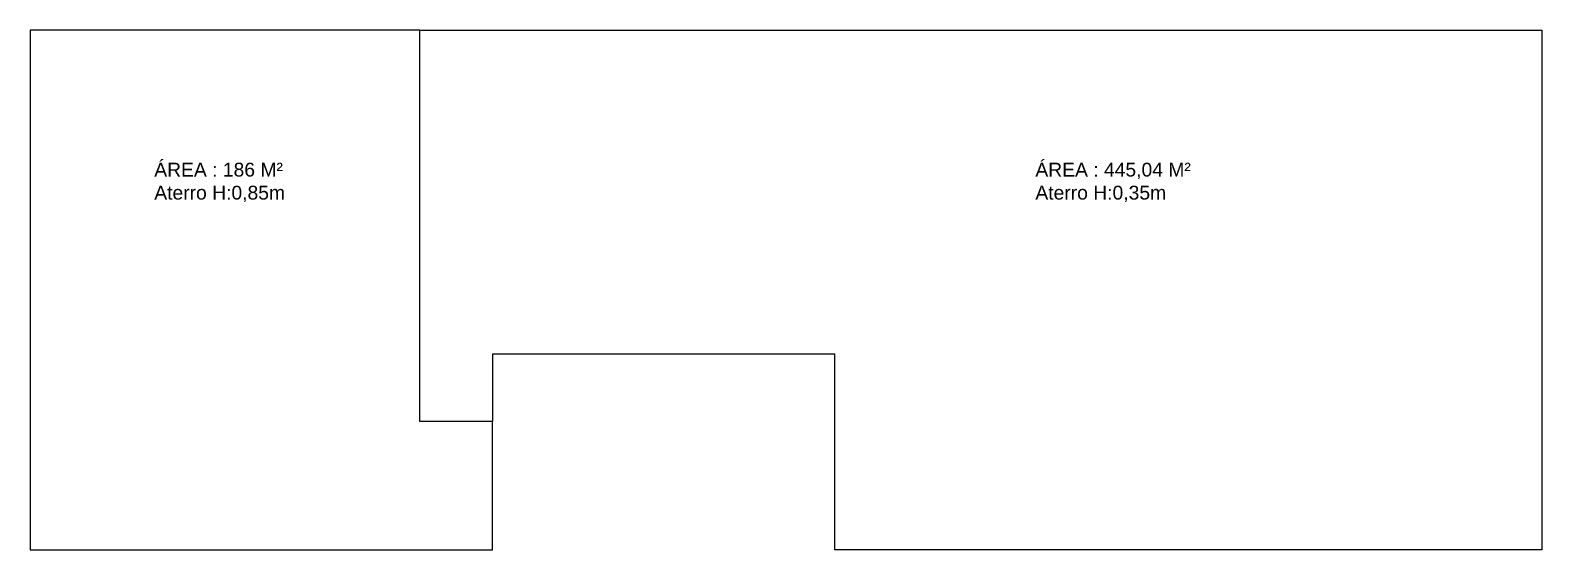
# Model space of a CAD drawing. Header units: millimetres. Extents: x 2125 to 3408, y 1171 to 1686.
# Drawn here: x 2896.25 to 2941.05, y 1424.15 to 1439.55 of the extents above; entities that cross this region are included whole.
import ezdxf

# ---------------------------------------------------------------- set-up
doc = ezdxf.new("R2010")
doc.units = ezdxf.units.MM
doc.layers.add('TEXTO03', color=2, linetype='Continuous')
doc.styles.add('TEXTO1', font='swissko.ttf', dxfattribs={"width": 0.6, "height": 0.1})

msp = doc.modelspace()

# ---------------------------------------------------------------- linework, layer by layer
for points in [[(2896.2467, 1424.3033), (2896.2467, 1424.1533), (2909.9467, 1424.1533), (2909.9467, 1427.9533), (2907.7936, 1427.9533), (2907.7936, 1439.5533), (2896.2467, 1439.5533), (2896.2467, 1424.1533)], [(2909.9467, 1427.9533), (2907.7936, 1427.9533), (2907.7936, 1439.5533), (2941.0467, 1439.5533), (2941.0467, 1424.1533), (2920.0967, 1424.1533), (2920.0967, 1429.9533), (2909.9467, 1429.9533), (2909.9467, 1427.9533)]]:
    msp.add_lwpolyline(points)

# ---------------------------------------------------------------- texts
at = {"layer": 'TEXTO03', "ltscale": 0.0001, "char_height": 0.272828, "width": 6.793791, "attachment_point": 1, "style": 'TEXTO1'}
for s, insert in [('\\pi0.82972;{\\fSansSerif|b0|i0|c2|p2;\\H1.5x;\\W1;\\C2;ÁREA : 186 M²\\PAterro H:0,85m}', (2899.0933, 1435.6257)), ('\\pi0.82972;{\\fSansSerif|b0|i0|c2|p2;\\H1.5x;\\W1;\\C2;ÁREA : 445,04 M²\\PAterro H:0,35m}', (2925.2083, 1435.6257))]:
    msp.add_mtext(s, dxfattribs=dict(at, insert=insert))

doc.saveas('drawing.dxf')
